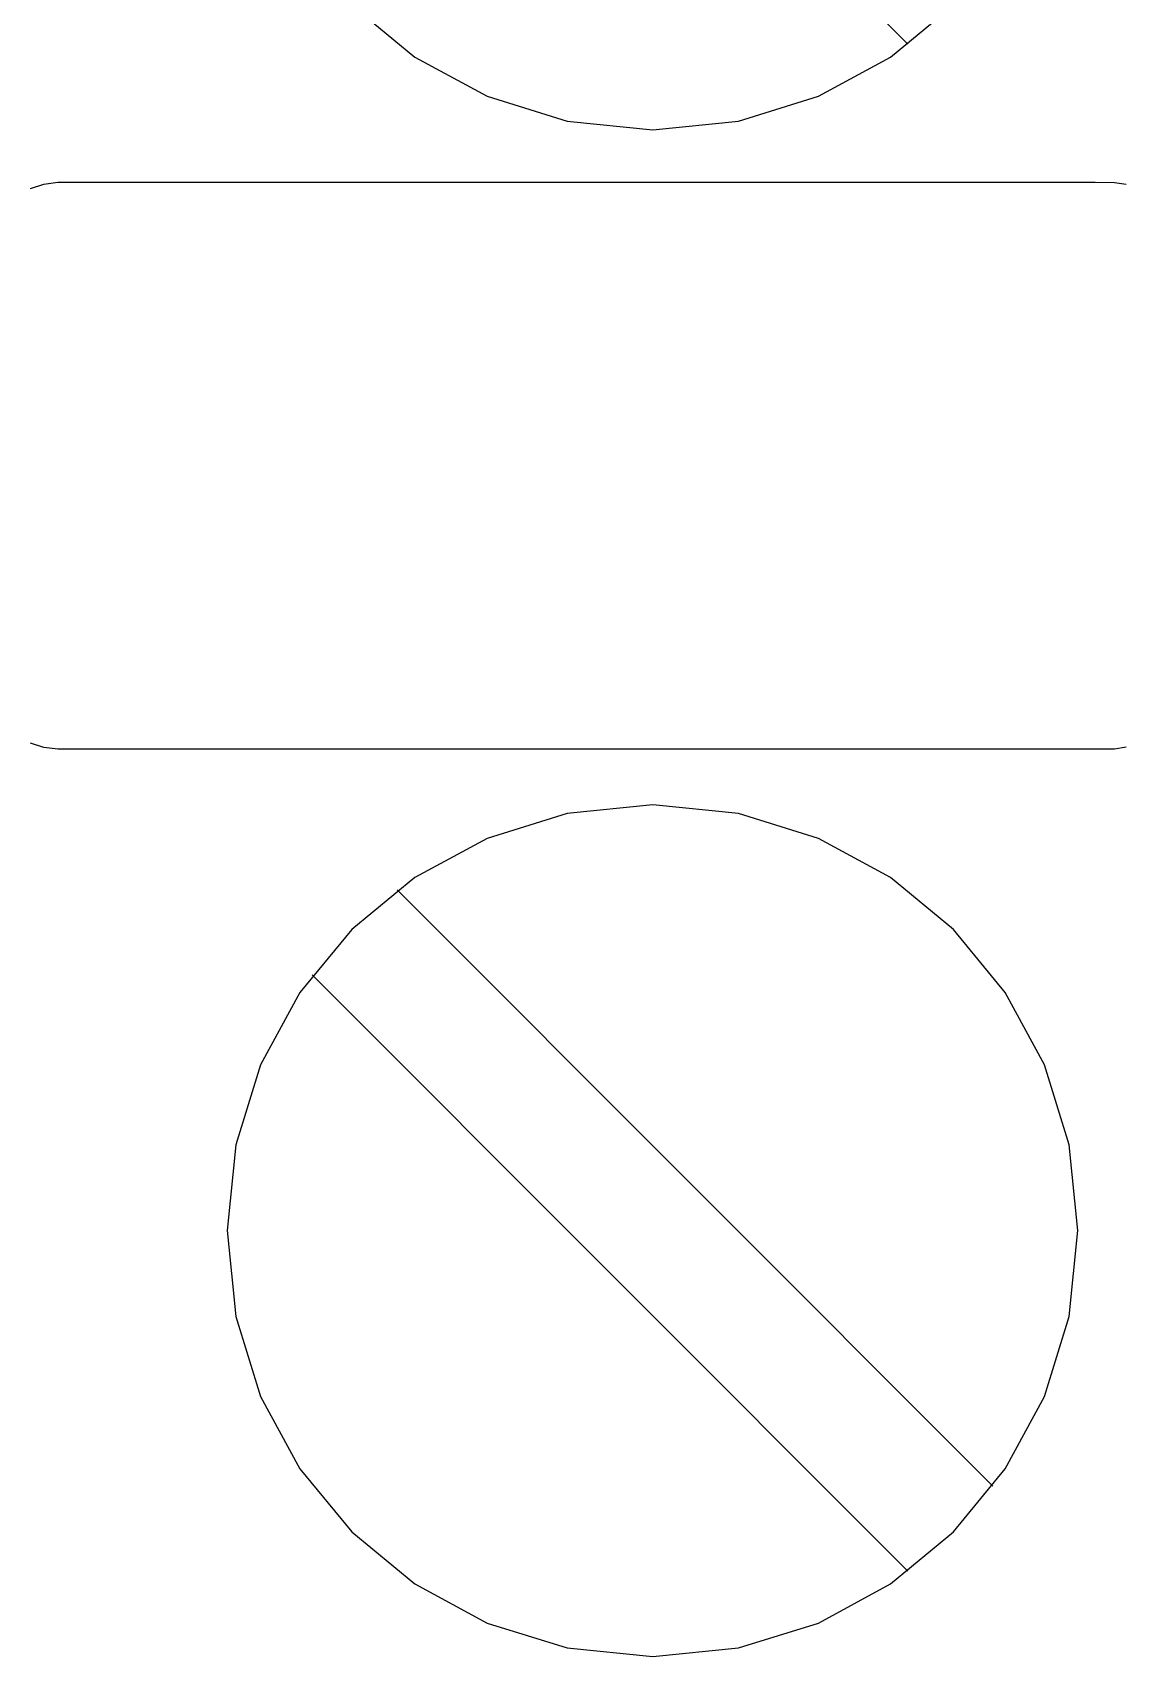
# Model space of a CAD drawing. Extents: x 1 to 47.7, y 0.2 to 35.
# Drawn here: x 34.976 to 35.404, y 15.767 to 16.405 of the extents above; entities that cross this region are included whole.
import ezdxf

# ---------------------------------------------------------------- set-up
doc = ezdxf.new("R2010")
doc.units = 0
doc.header["$MEASUREMENT"] = 0
for name, color, linetype in [('5_1___24__TARGET_LEDS___12', 7, 'CONTINUOUS'), ('6_2___8__INDEPENDENT_INPUT', 7, 'CONTINUOUS'), ('6_3___8__OPTOISO_INDEPENDE', 7, 'CONTINUOUS'), ('6_4___24__OPTOISO_INDEPEND', 7, 'CONTINUOUS'), ('6_5___8__INDEPENDENT_INPUT', 7, 'CONTINUOUS'), ('6_6___8__INDEPENDENT_INPUT', 7, 'CONTINUOUS'), ('6_7___8__OPTOISO_INDEPENDE', 7, 'CONTINUOUS'), ('6_8___8__OPTOISO_INDEPENDE', 7, 'CONTINUOUS')]:
    doc.layers.add(name, color=color, linetype=linetype)

msp = doc.modelspace()

# ---------------------------------------------------------------- linework, layer by layer
at = {"layer": '5_1___24__TARGET_LEDS___12'}
for points in [[(35.3205, 16.40064), (35.08623, 16.6349)], [(35.10191, 16.41608), (35.12671, 16.39564), (35.15515, 16.38021), (35.18656, 16.37045), (35.22027, 16.36705), (35.25395, 16.37045), (35.28532, 16.38021), (35.3137, 16.39564), (35.33842, 16.41608)], [(34.97557, 16.34399), (34.98076, 16.34571), (34.98632, 16.34641), (34.99907, 16.34643), (35.0384, 16.34643), (35.09721, 16.34643), (35.16724, 16.34643), (35.24023, 16.34643), (35.3079, 16.34643), (35.36199, 16.34643), (35.39423, 16.34643), (35.40173, 16.34635), (35.40639, 16.34563)], [(35.40635, 16.12437), (35.40172, 16.12365), (35.39423, 16.12358), (35.36199, 16.12358), (35.3079, 16.12358), (35.24023, 16.12358), (35.16724, 16.12358), (35.09721, 16.12358), (35.0384, 16.12358), (34.99907, 16.12358), (34.98632, 16.12359), (34.98076, 16.12429), (34.97557, 16.12602)], [(35.35392, 15.83406), (35.11966, 16.06832)], [(35.3205, 15.80064), (35.08623, 16.0349)]]:
    msp.add_lwpolyline(points, dxfattribs=at)
msp.add_lwpolyline([(35.22027, 15.76705), (35.25395, 15.77045), (35.28532, 15.78021), (35.3137, 15.79564), (35.33842, 15.81608), (35.35882, 15.84085), (35.37422, 15.86929), (35.38395, 15.90073), (35.38734, 15.93448), (35.38395, 15.96818), (35.37422, 15.99957), (35.35882, 16.02798), (35.33842, 16.05274), (35.3137, 16.07317), (35.28532, 16.08859), (35.25395, 16.09834), (35.22027, 16.10174), (35.18656, 16.09834), (35.15515, 16.08859), (35.12671, 16.07317), (35.10191, 16.05274), (35.08145, 16.02798), (35.06599, 15.99957), (35.05622, 15.96818), (35.05282, 15.93448), (35.05622, 15.90073), (35.06599, 15.86929), (35.08145, 15.84085), (35.10191, 15.81608), (35.12671, 15.79564), (35.15515, 15.78021), (35.18656, 15.77045)], close=True, dxfattribs=at)
at = {"layer": '6_2___8__INDEPENDENT_INPUT'}
for points in [[(35.3205, 16.40064), (35.08623, 16.6349)], [(35.10191, 16.41608), (35.12671, 16.39564), (35.15515, 16.38021), (35.18656, 16.37045), (35.22027, 16.36705), (35.25395, 16.37045), (35.28532, 16.38021), (35.3137, 16.39564), (35.33842, 16.41608)], [(34.97557, 16.34399), (34.98076, 16.34571), (34.98632, 16.34641), (34.99907, 16.34643), (35.0384, 16.34643), (35.09721, 16.34643), (35.16724, 16.34643), (35.24023, 16.34643), (35.3079, 16.34643), (35.36199, 16.34643), (35.39423, 16.34643), (35.40173, 16.34635), (35.40639, 16.34563)], [(35.40635, 16.12437), (35.40172, 16.12365), (35.39423, 16.12358), (35.36199, 16.12358), (35.3079, 16.12358), (35.24023, 16.12358), (35.16724, 16.12358), (35.09721, 16.12358), (35.0384, 16.12358), (34.99907, 16.12358), (34.98632, 16.12359), (34.98076, 16.12429), (34.97557, 16.12602)], [(35.35392, 15.83406), (35.11966, 16.06832)], [(35.3205, 15.80064), (35.08623, 16.0349)]]:
    msp.add_lwpolyline(points, dxfattribs=at)
msp.add_lwpolyline([(35.22027, 15.76705), (35.25395, 15.77045), (35.28532, 15.78021), (35.3137, 15.79564), (35.33842, 15.81608), (35.35882, 15.84085), (35.37422, 15.86929), (35.38395, 15.90073), (35.38734, 15.93448), (35.38395, 15.96818), (35.37422, 15.99957), (35.35882, 16.02798), (35.33842, 16.05274), (35.3137, 16.07317), (35.28532, 16.08859), (35.25395, 16.09834), (35.22027, 16.10174), (35.18656, 16.09834), (35.15515, 16.08859), (35.12671, 16.07317), (35.10191, 16.05274), (35.08145, 16.02798), (35.06599, 15.99957), (35.05622, 15.96818), (35.05282, 15.93448), (35.05622, 15.90073), (35.06599, 15.86929), (35.08145, 15.84085), (35.10191, 15.81608), (35.12671, 15.79564), (35.15515, 15.78021), (35.18656, 15.77045)], close=True, dxfattribs=at)
at = {"layer": '6_3___8__OPTOISO_INDEPENDE'}
for points in [[(35.3205, 16.40064), (35.08623, 16.6349)], [(35.10191, 16.41608), (35.12671, 16.39564), (35.15515, 16.38021), (35.18656, 16.37045), (35.22027, 16.36705), (35.25395, 16.37045), (35.28532, 16.38021), (35.3137, 16.39564), (35.33842, 16.41608)], [(34.97557, 16.34399), (34.98076, 16.34571), (34.98632, 16.34641), (34.99907, 16.34643), (35.0384, 16.34643), (35.09721, 16.34643), (35.16724, 16.34643), (35.24023, 16.34643), (35.3079, 16.34643), (35.36199, 16.34643), (35.39423, 16.34643), (35.40173, 16.34635), (35.40639, 16.34563)], [(35.40635, 16.12437), (35.40172, 16.12365), (35.39423, 16.12358), (35.36199, 16.12358), (35.3079, 16.12358), (35.24023, 16.12358), (35.16724, 16.12358), (35.09721, 16.12358), (35.0384, 16.12358), (34.99907, 16.12358), (34.98632, 16.12359), (34.98076, 16.12429), (34.97557, 16.12602)], [(35.35392, 15.83406), (35.11966, 16.06832)], [(35.3205, 15.80064), (35.08623, 16.0349)]]:
    msp.add_lwpolyline(points, dxfattribs=at)
msp.add_lwpolyline([(35.22027, 15.76705), (35.25395, 15.77045), (35.28532, 15.78021), (35.3137, 15.79564), (35.33842, 15.81608), (35.35882, 15.84085), (35.37422, 15.86929), (35.38395, 15.90073), (35.38734, 15.93448), (35.38395, 15.96818), (35.37422, 15.99957), (35.35882, 16.02798), (35.33842, 16.05274), (35.3137, 16.07317), (35.28532, 16.08859), (35.25395, 16.09834), (35.22027, 16.10174), (35.18656, 16.09834), (35.15515, 16.08859), (35.12671, 16.07317), (35.10191, 16.05274), (35.08145, 16.02798), (35.06599, 15.99957), (35.05622, 15.96818), (35.05282, 15.93448), (35.05622, 15.90073), (35.06599, 15.86929), (35.08145, 15.84085), (35.10191, 15.81608), (35.12671, 15.79564), (35.15515, 15.78021), (35.18656, 15.77045)], close=True, dxfattribs=at)
at = {"layer": '6_4___24__OPTOISO_INDEPEND'}
for points in [[(35.3205, 16.40064), (35.08623, 16.6349)], [(35.10191, 16.41608), (35.12671, 16.39564), (35.15515, 16.38021), (35.18656, 16.37045), (35.22027, 16.36705), (35.25395, 16.37045), (35.28532, 16.38021), (35.3137, 16.39564), (35.33842, 16.41608)], [(34.97557, 16.34399), (34.98076, 16.34571), (34.98632, 16.34641), (34.99907, 16.34643), (35.0384, 16.34643), (35.09721, 16.34643), (35.16724, 16.34643), (35.24023, 16.34643), (35.3079, 16.34643), (35.36199, 16.34643), (35.39423, 16.34643), (35.40173, 16.34635), (35.40639, 16.34563)], [(35.40635, 16.12437), (35.40172, 16.12365), (35.39423, 16.12358), (35.36199, 16.12358), (35.3079, 16.12358), (35.24023, 16.12358), (35.16724, 16.12358), (35.09721, 16.12358), (35.0384, 16.12358), (34.99907, 16.12358), (34.98632, 16.12359), (34.98076, 16.12429), (34.97557, 16.12602)], [(35.35392, 15.83406), (35.11966, 16.06832)], [(35.3205, 15.80064), (35.08623, 16.0349)]]:
    msp.add_lwpolyline(points, dxfattribs=at)
msp.add_lwpolyline([(35.22027, 15.76705), (35.25395, 15.77045), (35.28532, 15.78021), (35.3137, 15.79564), (35.33842, 15.81608), (35.35882, 15.84085), (35.37422, 15.86929), (35.38395, 15.90073), (35.38734, 15.93448), (35.38395, 15.96818), (35.37422, 15.99957), (35.35882, 16.02798), (35.33842, 16.05274), (35.3137, 16.07317), (35.28532, 16.08859), (35.25395, 16.09834), (35.22027, 16.10174), (35.18656, 16.09834), (35.15515, 16.08859), (35.12671, 16.07317), (35.10191, 16.05274), (35.08145, 16.02798), (35.06599, 15.99957), (35.05622, 15.96818), (35.05282, 15.93448), (35.05622, 15.90073), (35.06599, 15.86929), (35.08145, 15.84085), (35.10191, 15.81608), (35.12671, 15.79564), (35.15515, 15.78021), (35.18656, 15.77045)], close=True, dxfattribs=at)
at = {"layer": '6_5___8__INDEPENDENT_INPUT'}
for points in [[(35.3205, 16.40064), (35.08623, 16.6349)], [(35.10191, 16.41608), (35.12671, 16.39564), (35.15515, 16.38021), (35.18656, 16.37045), (35.22027, 16.36705), (35.25395, 16.37045), (35.28532, 16.38021), (35.3137, 16.39564), (35.33842, 16.41608)], [(34.97557, 16.34399), (34.98076, 16.34571), (34.98632, 16.34641), (34.99907, 16.34643), (35.0384, 16.34643), (35.09721, 16.34643), (35.16724, 16.34643), (35.24023, 16.34643), (35.3079, 16.34643), (35.36199, 16.34643), (35.39423, 16.34643), (35.40173, 16.34635), (35.40639, 16.34563)], [(35.40635, 16.12437), (35.40172, 16.12365), (35.39423, 16.12358), (35.36199, 16.12358), (35.3079, 16.12358), (35.24023, 16.12358), (35.16724, 16.12358), (35.09721, 16.12358), (35.0384, 16.12358), (34.99907, 16.12358), (34.98632, 16.12359), (34.98076, 16.12429), (34.97557, 16.12602)], [(35.35392, 15.83406), (35.11966, 16.06832)], [(35.3205, 15.80064), (35.08623, 16.0349)]]:
    msp.add_lwpolyline(points, dxfattribs=at)
msp.add_lwpolyline([(35.22027, 15.76705), (35.25395, 15.77045), (35.28532, 15.78021), (35.3137, 15.79564), (35.33842, 15.81608), (35.35882, 15.84085), (35.37422, 15.86929), (35.38395, 15.90073), (35.38734, 15.93448), (35.38395, 15.96818), (35.37422, 15.99957), (35.35882, 16.02798), (35.33842, 16.05274), (35.3137, 16.07317), (35.28532, 16.08859), (35.25395, 16.09834), (35.22027, 16.10174), (35.18656, 16.09834), (35.15515, 16.08859), (35.12671, 16.07317), (35.10191, 16.05274), (35.08145, 16.02798), (35.06599, 15.99957), (35.05622, 15.96818), (35.05282, 15.93448), (35.05622, 15.90073), (35.06599, 15.86929), (35.08145, 15.84085), (35.10191, 15.81608), (35.12671, 15.79564), (35.15515, 15.78021), (35.18656, 15.77045)], close=True, dxfattribs=at)
at = {"layer": '6_6___8__INDEPENDENT_INPUT'}
for points in [[(35.3205, 16.40064), (35.08623, 16.6349)], [(35.10191, 16.41608), (35.12671, 16.39564), (35.15515, 16.38021), (35.18656, 16.37045), (35.22027, 16.36705), (35.25395, 16.37045), (35.28532, 16.38021), (35.3137, 16.39564), (35.33842, 16.41608)], [(34.97557, 16.34399), (34.98076, 16.34571), (34.98632, 16.34641), (34.99907, 16.34643), (35.0384, 16.34643), (35.09721, 16.34643), (35.16724, 16.34643), (35.24023, 16.34643), (35.3079, 16.34643), (35.36199, 16.34643), (35.39423, 16.34643), (35.40173, 16.34635), (35.40639, 16.34563)], [(35.40635, 16.12437), (35.40172, 16.12365), (35.39423, 16.12358), (35.36199, 16.12358), (35.3079, 16.12358), (35.24023, 16.12358), (35.16724, 16.12358), (35.09721, 16.12358), (35.0384, 16.12358), (34.99907, 16.12358), (34.98632, 16.12359), (34.98076, 16.12429), (34.97557, 16.12602)], [(35.35392, 15.83406), (35.11966, 16.06832)], [(35.3205, 15.80064), (35.08623, 16.0349)]]:
    msp.add_lwpolyline(points, dxfattribs=at)
msp.add_lwpolyline([(35.22027, 15.76705), (35.25395, 15.77045), (35.28532, 15.78021), (35.3137, 15.79564), (35.33842, 15.81608), (35.35882, 15.84085), (35.37422, 15.86929), (35.38395, 15.90073), (35.38734, 15.93448), (35.38395, 15.96818), (35.37422, 15.99957), (35.35882, 16.02798), (35.33842, 16.05274), (35.3137, 16.07317), (35.28532, 16.08859), (35.25395, 16.09834), (35.22027, 16.10174), (35.18656, 16.09834), (35.15515, 16.08859), (35.12671, 16.07317), (35.10191, 16.05274), (35.08145, 16.02798), (35.06599, 15.99957), (35.05622, 15.96818), (35.05282, 15.93448), (35.05622, 15.90073), (35.06599, 15.86929), (35.08145, 15.84085), (35.10191, 15.81608), (35.12671, 15.79564), (35.15515, 15.78021), (35.18656, 15.77045)], close=True, dxfattribs=at)
at = {"layer": '6_7___8__OPTOISO_INDEPENDE'}
for points in [[(35.3205, 16.40064), (35.08623, 16.6349)], [(35.10191, 16.41608), (35.12671, 16.39564), (35.15515, 16.38021), (35.18656, 16.37045), (35.22027, 16.36705), (35.25395, 16.37045), (35.28532, 16.38021), (35.3137, 16.39564), (35.33842, 16.41608)], [(34.97557, 16.34399), (34.98076, 16.34571), (34.98632, 16.34641), (34.99907, 16.34643), (35.0384, 16.34643), (35.09721, 16.34643), (35.16724, 16.34643), (35.24023, 16.34643), (35.3079, 16.34643), (35.36199, 16.34643), (35.39423, 16.34643), (35.40173, 16.34635), (35.40639, 16.34563)], [(35.40635, 16.12437), (35.40172, 16.12365), (35.39423, 16.12358), (35.36199, 16.12358), (35.3079, 16.12358), (35.24023, 16.12358), (35.16724, 16.12358), (35.09721, 16.12358), (35.0384, 16.12358), (34.99907, 16.12358), (34.98632, 16.12359), (34.98076, 16.12429), (34.97557, 16.12602)], [(35.35392, 15.83406), (35.11966, 16.06832)], [(35.3205, 15.80064), (35.08623, 16.0349)]]:
    msp.add_lwpolyline(points, dxfattribs=at)
msp.add_lwpolyline([(35.22027, 15.76705), (35.25395, 15.77045), (35.28532, 15.78021), (35.3137, 15.79564), (35.33842, 15.81608), (35.35882, 15.84085), (35.37422, 15.86929), (35.38395, 15.90073), (35.38734, 15.93448), (35.38395, 15.96818), (35.37422, 15.99957), (35.35882, 16.02798), (35.33842, 16.05274), (35.3137, 16.07317), (35.28532, 16.08859), (35.25395, 16.09834), (35.22027, 16.10174), (35.18656, 16.09834), (35.15515, 16.08859), (35.12671, 16.07317), (35.10191, 16.05274), (35.08145, 16.02798), (35.06599, 15.99957), (35.05622, 15.96818), (35.05282, 15.93448), (35.05622, 15.90073), (35.06599, 15.86929), (35.08145, 15.84085), (35.10191, 15.81608), (35.12671, 15.79564), (35.15515, 15.78021), (35.18656, 15.77045)], close=True, dxfattribs=at)
at = {"layer": '6_8___8__OPTOISO_INDEPENDE'}
for points in [[(35.3205, 16.40064), (35.08623, 16.6349)], [(35.10191, 16.41608), (35.12671, 16.39564), (35.15515, 16.38021), (35.18656, 16.37045), (35.22027, 16.36705), (35.25395, 16.37045), (35.28532, 16.38021), (35.3137, 16.39564), (35.33842, 16.41608)], [(34.97557, 16.34399), (34.98076, 16.34571), (34.98632, 16.34641), (34.99907, 16.34643), (35.0384, 16.34643), (35.09721, 16.34643), (35.16724, 16.34643), (35.24023, 16.34643), (35.3079, 16.34643), (35.36199, 16.34643), (35.39423, 16.34643), (35.40173, 16.34635), (35.40639, 16.34563)], [(35.40635, 16.12437), (35.40172, 16.12365), (35.39423, 16.12358), (35.36199, 16.12358), (35.3079, 16.12358), (35.24023, 16.12358), (35.16724, 16.12358), (35.09721, 16.12358), (35.0384, 16.12358), (34.99907, 16.12358), (34.98632, 16.12359), (34.98076, 16.12429), (34.97557, 16.12602)], [(35.35392, 15.83406), (35.11966, 16.06832)], [(35.3205, 15.80064), (35.08623, 16.0349)]]:
    msp.add_lwpolyline(points, dxfattribs=at)
msp.add_lwpolyline([(35.22027, 15.76705), (35.25395, 15.77045), (35.28532, 15.78021), (35.3137, 15.79564), (35.33842, 15.81608), (35.35882, 15.84085), (35.37422, 15.86929), (35.38395, 15.90073), (35.38734, 15.93448), (35.38395, 15.96818), (35.37422, 15.99957), (35.35882, 16.02798), (35.33842, 16.05274), (35.3137, 16.07317), (35.28532, 16.08859), (35.25395, 16.09834), (35.22027, 16.10174), (35.18656, 16.09834), (35.15515, 16.08859), (35.12671, 16.07317), (35.10191, 16.05274), (35.08145, 16.02798), (35.06599, 15.99957), (35.05622, 15.96818), (35.05282, 15.93448), (35.05622, 15.90073), (35.06599, 15.86929), (35.08145, 15.84085), (35.10191, 15.81608), (35.12671, 15.79564), (35.15515, 15.78021), (35.18656, 15.77045)], close=True, dxfattribs=at)

doc.saveas('drawing.dxf')
